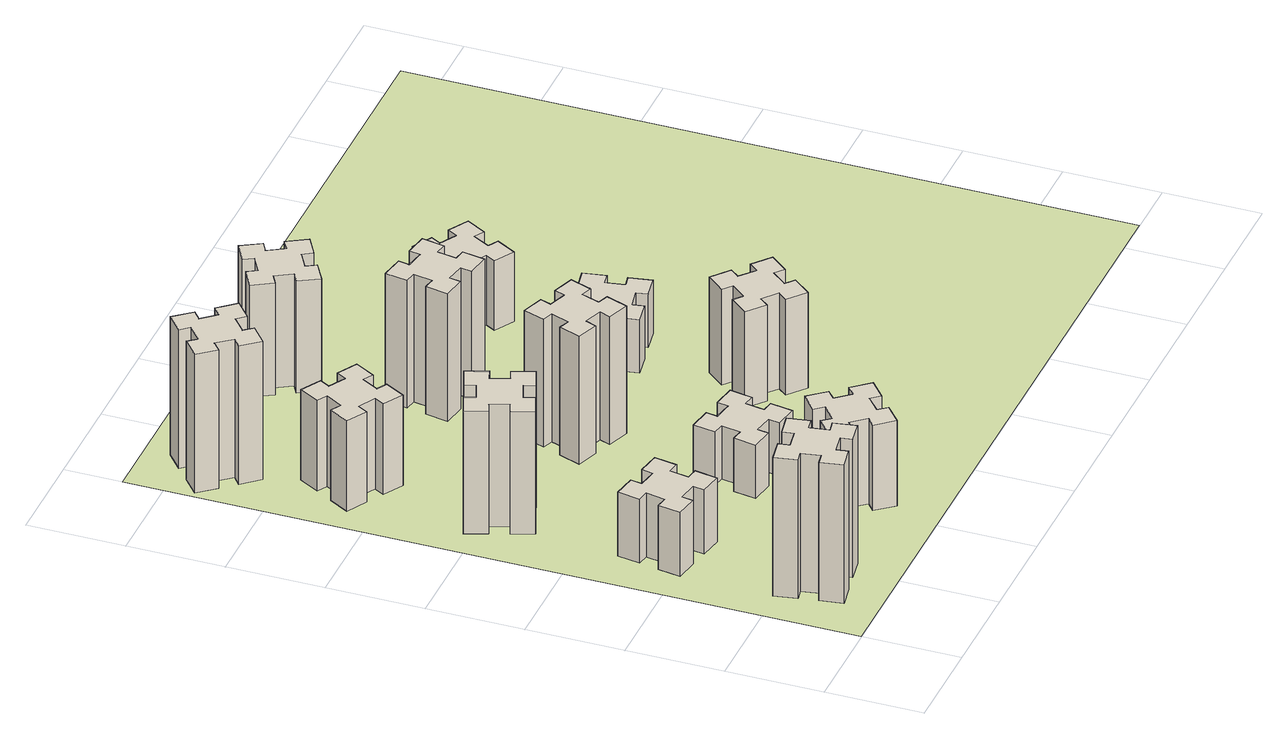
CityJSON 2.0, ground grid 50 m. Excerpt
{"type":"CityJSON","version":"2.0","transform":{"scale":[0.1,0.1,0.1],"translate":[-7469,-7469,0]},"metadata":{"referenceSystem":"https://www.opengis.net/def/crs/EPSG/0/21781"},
"CityObjects":{
"building1":{"type":"Building","attributes":{"class":"1000","function":"1000","usage":"1000","yearOfConstruction":2016,"roofType":"1000","measuredHeight":78,"storeysAboveGround":30,"storeysBelowGround":0},"geometry":[{"type":"Solid","lod":"1","boundaries":[[[[0,1,2,3,4,5,6,7,8,9,10,11,12,13,14,15,16,17,18,19]],[[17,16,20,21]],[[16,15,22,20]],[[15,14,23,22]],[[14,13,24,23]],[[13,12,25,24]],[[12,11,26,25]],[[11,10,27,26]],[[10,9,28,27]],[[9,8,29,28]],[[8,7,30,29]],[[7,6,31,30]],[[6,5,32,31]],[[5,4,33,32]],[[4,3,34,33]],[[3,2,35,34]],[[2,1,36,35]],[[1,0,37,36]],[[0,19,38,37]],[[19,18,39,38]],[[18,17,21,39]],[[24,25,26,27,28,29,30,31,32,33,34,35,36,37,38,39,21,20,22,23]]]]}]},
"building2":{"type":"Building","attributes":{"class":"1000","function":"1000","usage":"1000","yearOfConstruction":2016,"roofType":"1000","measuredHeight":36,"storeysAboveGround":30,"storeysBelowGround":0},"geometry":[{"type":"Solid","lod":"1","boundaries":[[[[40,41,42,43,44,45,46,47,48,49,50,51,52,53,54,55,56,57,58,59]],[[57,56,60,61]],[[56,55,62,60]],[[55,54,63,62]],[[54,53,64,63]],[[53,52,65,64]],[[52,51,66,65]],[[51,50,67,66]],[[50,49,68,67]],[[49,48,69,68]],[[48,47,70,69]],[[47,46,71,70]],[[46,45,72,71]],[[45,44,73,72]],[[44,43,74,73]],[[43,42,75,74]],[[42,41,76,75]],[[41,40,77,76]],[[40,59,78,77]],[[59,58,79,78]],[[58,57,61,79]],[[64,65,66,67,68,69,70,71,72,73,74,75,76,77,78,79,61,60,62,63]]]]}]},
"building3":{"type":"Building","attributes":{"class":"1000","function":"1000","usage":"1000","yearOfConstruction":2016,"roofType":"1000","measuredHeight":69,"storeysAboveGround":30,"storeysBelowGround":0},"geometry":[{"type":"Solid","lod":"1","boundaries":[[[[80,81,82,83,84,85,86,87,88,89,90,91,92,93,94,95,96,97,98,99]],[[97,96,100,101]],[[96,95,102,100]],[[95,94,103,102]],[[94,93,104,103]],[[93,92,105,104]],[[92,91,106,105]],[[91,90,107,106]],[[90,89,108,107]],[[89,88,109,108]],[[88,87,110,109]],[[87,86,111,110]],[[86,85,112,111]],[[85,84,113,112]],[[84,83,114,113]],[[83,82,115,114]],[[82,81,116,115]],[[81,80,117,116]],[[80,99,118,117]],[[99,98,119,118]],[[98,97,101,119]],[[104,105,106,107,108,109,110,111,112,113,114,115,116,117,118,119,101,100,102,103]]]]}]},
"building4":{"type":"Building","attributes":{"class":"1000","function":"1000","usage":"1000","yearOfConstruction":2016,"roofType":"1000","measuredHeight":51,"storeysAboveGround":30,"storeysBelowGround":0},"geometry":[{"type":"Solid","lod":"1","boundaries":[[[[120,121,122,123,124,125,126,127,128,129,130,131,132,133,134,135,136,137,138,139]],[[137,136,140,141]],[[136,135,142,140]],[[135,134,143,142]],[[134,133,144,143]],[[133,132,145,144]],[[132,131,146,145]],[[131,130,147,146]],[[130,129,148,147]],[[129,128,149,148]],[[128,127,150,149]],[[127,126,151,150]],[[126,125,152,151]],[[125,124,153,152]],[[124,123,154,153]],[[123,122,155,154]],[[122,121,156,155]],[[121,120,157,156]],[[120,139,158,157]],[[139,138,159,158]],[[138,137,141,159]],[[144,145,146,147,148,149,150,151,152,153,154,155,156,157,158,159,141,140,142,143]]]]}]},
"building5":{"type":"Building","attributes":{"class":"1000","function":"1000","usage":"1000","yearOfConstruction":2016,"roofType":"1000","measuredHeight":48,"storeysAboveGround":30,"storeysBelowGround":0},"geometry":[{"type":"Solid","lod":"1","boundaries":[[[[160,161,162,163,164,165,166,167,168,169,170,171,172,173,174,175,176,177,178,179]],[[177,176,180,181]],[[176,175,182,180]],[[175,174,183,182]],[[174,173,184,183]],[[173,172,185,184]],[[172,171,186,185]],[[171,170,187,186]],[[170,169,188,187]],[[169,168,189,188]],[[168,167,190,189]],[[167,166,191,190]],[[166,165,192,191]],[[165,164,193,192]],[[164,163,194,193]],[[163,162,195,194]],[[162,161,196,195]],[[161,160,197,196]],[[160,179,198,197]],[[179,178,199,198]],[[178,177,181,199]],[[184,185,186,187,188,189,190,191,192,193,194,195,196,197,198,199,181,180,182,183]]]]}]},
"building6":{"type":"Building","attributes":{"class":"1000","function":"1000","usage":"1000","yearOfConstruction":2016,"roofType":"1000","measuredHeight":78,"storeysAboveGround":30,"storeysBelowGround":0},"geometry":[{"type":"Solid","lod":"1","boundaries":[[[[200,201,202,203,204,205,206,207,208,209,210,211,212,213,214,215,216,217,218,219]],[[217,216,220,221]],[[216,215,222,220]],[[215,214,223,222]],[[214,213,224,223]],[[213,212,225,224]],[[212,211,226,225]],[[211,210,227,226]],[[210,209,228,227]],[[209,208,229,228]],[[208,207,230,229]],[[207,206,231,230]],[[206,205,232,231]],[[205,204,233,232]],[[204,203,234,233]],[[203,202,235,234]],[[202,201,236,235]],[[201,200,237,236]],[[200,219,238,237]],[[219,218,239,238]],[[218,217,221,239]],[[224,225,226,227,228,229,230,231,232,233,234,235,236,237,238,239,221,220,222,223]]]]}]},
"building7":{"type":"Building","attributes":{"class":"1000","function":"1000","usage":"1000","yearOfConstruction":2016,"roofType":"1000","measuredHeight":30,"storeysAboveGround":30,"storeysBelowGround":0},"geometry":[{"type":"Solid","lod":"1","boundaries":[[[[240,241,242,243,244,245,246,247,248,249,250,251,252,253,254,255,256,257,258,259]],[[257,256,260,261]],[[256,255,262,260]],[[255,254,263,262]],[[254,253,264,263]],[[253,252,265,264]],[[252,251,266,265]],[[251,250,267,266]],[[250,249,268,267]],[[249,248,269,268]],[[248,247,270,269]],[[247,246,271,270]],[[246,245,272,271]],[[245,244,273,272]],[[244,243,274,273]],[[243,242,275,274]],[[242,241,276,275]],[[241,240,277,276]],[[240,259,278,277]],[[259,258,279,278]],[[258,257,261,279]],[[264,265,266,267,268,269,270,271,272,273,274,275,276,277,278,279,261,260,262,263]]]]}]},
"building8":{"type":"Building","attributes":{"class":"1000","function":"1000","usage":"1000","yearOfConstruction":2016,"roofType":"1000","measuredHeight":72,"storeysAboveGround":30,"storeysBelowGround":0},"geometry":[{"type":"Solid","lod":"1","boundaries":[[[[280,281,282,283,284,285,286,287,288,289,290,291,292,293,294,295,296,297,298,299]],[[297,296,300,301]],[[296,295,302,300]],[[295,294,303,302]],[[294,293,304,303]],[[293,292,305,304]],[[292,291,306,305]],[[291,290,307,306]],[[290,289,308,307]],[[289,288,309,308]],[[288,287,310,309]],[[287,286,311,310]],[[286,285,312,311]],[[285,284,313,312]],[[284,283,314,313]],[[283,282,315,314]],[[282,281,316,315]],[[281,280,317,316]],[[280,299,318,317]],[[299,298,319,318]],[[298,297,301,319]],[[304,305,306,307,308,309,310,311,312,313,314,315,316,317,318,319,301,300,302,303]]]]}]},
"building9":{"type":"Building","attributes":{"class":"1000","function":"1000","usage":"1000","yearOfConstruction":2016,"roofType":"1000","measuredHeight":72,"storeysAboveGround":30,"storeysBelowGround":0},"geometry":[{"type":"Solid","lod":"1","boundaries":[[[[320,321,322,323,324,325,326,327,328,329,330,331,332,333,334,335,336,337,338,339]],[[337,336,340,341]],[[336,335,342,340]],[[335,334,343,342]],[[334,333,344,343]],[[333,332,345,344]],[[332,331,346,345]],[[331,330,347,346]],[[330,329,348,347]],[[329,328,349,348]],[[328,327,350,349]],[[327,326,351,350]],[[326,325,352,351]],[[325,324,353,352]],[[324,323,354,353]],[[323,322,355,354]],[[322,321,356,355]],[[321,320,357,356]],[[320,339,358,357]],[[339,338,359,358]],[[338,337,341,359]],[[344,345,346,347,348,349,350,351,352,353,354,355,356,357,358,359,341,340,342,343]]]]}]},
"building10":{"type":"Building","attributes":{"class":"1000","function":"1000","usage":"1000","yearOfConstruction":2016,"roofType":"1000","measuredHeight":63,"storeysAboveGround":30,"storeysBelowGround":0},"geometry":[{"type":"Solid","lod":"1","boundaries":[[[[360,361,362,363,364,365,366,367,368,369,370,371,372,373,374,375,376,377,378,379]],[[377,376,380,381]],[[376,375,382,380]],[[375,374,383,382]],[[374,373,384,383]],[[373,372,385,384]],[[372,371,386,385]],[[371,370,387,386]],[[370,369,388,387]],[[369,368,389,388]],[[368,367,390,389]],[[367,366,391,390]],[[366,365,392,391]],[[365,364,393,392]],[[364,363,394,393]],[[363,362,395,394]],[[362,361,396,395]],[[361,360,397,396]],[[360,379,398,397]],[[379,378,399,398]],[[378,377,381,399]],[[384,385,386,387,388,389,390,391,392,393,394,395,396,397,398,399,381,380,382,383]]]]}]},
"building11":{"type":"Building","attributes":{"class":"1000","function":"1000","usage":"1000","yearOfConstruction":2016,"roofType":"1000","measuredHeight":54,"storeysAboveGround":30,"storeysBelowGround":0},"geometry":[{"type":"Solid","lod":"1","boundaries":[[[[400,401,402,403,404,405,406,407,408,409,410,411,412,413,414,415,416,417,418,419]],[[417,416,420,421]],[[416,415,422,420]],[[415,414,423,422]],[[414,413,424,423]],[[413,412,425,424]],[[412,411,426,425]],[[411,410,427,426]],[[410,409,428,427]],[[409,408,429,428]],[[408,407,430,429]],[[407,406,431,430]],[[406,405,432,431]],[[405,404,433,432]],[[404,403,434,433]],[[403,402,435,434]],[[402,401,436,435]],[[401,400,437,436]],[[400,419,438,437]],[[419,418,439,438]],[[418,417,421,439]],[[424,425,426,427,428,429,430,431,432,433,434,435,436,437,438,439,421,420,422,423]]]]}]},
"building12":{"type":"Building","attributes":{"class":"1000","function":"1000","usage":"1000","yearOfConstruction":2016,"roofType":"1000","measuredHeight":30,"storeysAboveGround":30,"storeysBelowGround":0},"geometry":[{"type":"Solid","lod":"1","boundaries":[[[[440,441,442,443,444,445,446,447,448,449,450,451,452,453,454,455,456,457,458,459]],[[457,456,460,461]],[[456,455,462,460]],[[455,454,463,462]],[[454,453,464,463]],[[453,452,465,464]],[[452,451,466,465]],[[451,450,467,466]],[[450,449,468,467]],[[449,448,469,468]],[[448,447,470,469]],[[447,446,471,470]],[[446,445,472,471]],[[445,444,473,472]],[[444,443,474,473]],[[443,442,475,474]],[[442,441,476,475]],[[441,440,477,476]],[[440,459,478,477]],[[459,458,479,478]],[[458,457,461,479]],[[464,465,466,467,468,469,470,471,472,473,474,475,476,477,478,479,461,460,462,463]]]]}]},
"building13":{"type":"Building","attributes":{"class":"1000","function":"1000","usage":"1000","yearOfConstruction":2016,"roofType":"1000","measuredHeight":39,"storeysAboveGround":30,"storeysBelowGround":0},"geometry":[{"type":"Solid","lod":"1","boundaries":[[[[480,481,482,483,484,485,486,487,488,489,490,491,492,493,494,495,496,497,498,499]],[[497,496,500,501]],[[496,495,502,500]],[[495,494,503,502]],[[494,493,504,503]],[[493,492,505,504]],[[492,491,506,505]],[[491,490,507,506]],[[490,489,508,507]],[[489,488,509,508]],[[488,487,510,509]],[[487,486,511,510]],[[486,485,512,511]],[[485,484,513,512]],[[484,483,514,513]],[[483,482,515,514]],[[482,481,516,515]],[[481,480,517,516]],[[480,499,518,517]],[[499,498,519,518]],[[498,497,501,519]],[[504,505,506,507,508,509,510,511,512,513,514,515,516,517,518,519,501,500,502,503]]]]}]},
"landuse1":{"type":"LandUse","attributes":{"name":"plot1","function":"1010"},"geometry":[{"type":"MultiSurface","lod":"1","boundaries":[[[520,521,522,523]]]}]}
},
"vertices":[
[492,345,0],[475,444,0],[534,454,0],[513,572,0],[395,551,0],[405,492,0],[307,475,0],[297,534,0],[178,513,0],[199,395,0],[258,405,0],[276,307,0],[217,297,0],[237,178,0],[356,199,0],[345,258,0],[444,276,0],[454,217,0],[572,237,0],[551,356,0],[444,276,780],[454,217,780],[345,258,780],[356,199,780],[237,178,780],[217,297,780],[276,307,780],[258,405,780],[199,395,780],[178,513,780],[297,534,780],[307,475,780],[405,492,780],[395,551,780],[513,572,780],[534,454,780],[475,444,780],[492,345,780],[551,356,780],[572,237,780],
[307,1016,0],[405,998,0],[395,939,0],[513,918,0],[534,1037,0],[475,1047,0],[492,1145,0],[551,1135,0],[572,1253,0],[454,1274,0],[444,1215,0],[345,1232,0],[356,1291,0],[237,1312,0],[217,1194,0],[276,1184,0],[258,1085,0],[199,1096,0],[178,977,0],[297,957,0],[258,1085,360],[199,1096,360],[276,1184,360],[217,1194,360],[237,1312,360],[356,1291,360],[345,1232,360],[444,1215,360],[454,1274,360],[572,1253,360],[551,1135,360],[492,1145,360],[475,1047,360],[534,1037,360],[513,918,360],[395,939,360],[405,998,360],[307,1016,360],[297,957,360],[178,977,360],
[366,1835,0],[460,1869,0],[480,1813,0],[593,1854,0],[552,1967,0],[496,1946,0],[462,2040,0],[518,2060,0],[477,2173,0],[364,2132,0],[385,2076,0],[291,2042,0],[270,2098,0],[157,2057,0],[199,1944,0],[255,1965,0],[289,1871,0],[233,1850,0],[274,1737,0],[387,1779,0],[289,1871,690],[233,1850,690],[255,1965,690],[199,1944,690],[157,2057,690],[270,2098,690],[291,2042,690],[385,2076,690],[364,2132,690],[477,2173,690],[518,2060,690],[462,2040,690],[496,1946,690],[552,1967,690],[593,1854,690],[480,1813,690],[460,1869,690],[366,1835,690],[387,1779,690],[274,1737,690],
[446,2597,0],[496,2684,0],[548,2654,0],[608,2758,0],[504,2818,0],[474,2766,0],[387,2816,0],[417,2868,0],[313,2928,0],[253,2824,0],[305,2794,0],[255,2707,0],[203,2737,0],[143,2633,0],[247,2573,0],[277,2625,0],[364,2575,0],[334,2523,0],[438,2463,0],[498,2567,0],[364,2575,510],[334,2523,510],[277,2625,510],[247,2573,510],[143,2633,510],[203,2737,510],[255,2707,510],[305,2794,510],[253,2824,510],[313,2928,510],[417,2868,510],[387,2816,510],[474,2766,510],[504,2818,510],[608,2758,510],[548,2654,510],[496,2684,510],[446,2597,510],[498,2567,510],[438,2463,510],
[1232,508,0],[1167,584,0],[1213,623,0],[1136,715,0],[1044,638,0],[1083,592,0],[1006,527,0],[968,573,0],[876,496,0],[953,404,0],[999,443,0],[1063,366,0],[1017,328,0],[1094,236,0],[1186,313,0],[1148,359,0],[1224,423,0],[1263,377,0],[1355,454,0],[1278,546,0],[1224,423,480],[1263,377,480],[1148,359,480],[1186,313,480],[1094,236,480],[1017,328,480],[1063,366,480],[999,443,480],[953,404,480],[876,496,480],[968,573,480],[1006,527,480],[1083,592,480],[1044,638,480],[1136,715,480],[1213,623,480],[1167,584,480],[1232,508,480],[1278,546,480],[1355,454,480],
[308,3219,0],[384,3283,0],[423,3237,0],[515,3314,0],[438,3406,0],[392,3368,0],[327,3444,0],[373,3483,0],[296,3575,0],[204,3498,0],[243,3452,0],[166,3387,0],[128,3433,0],[36,3356,0],[113,3264,0],[159,3303,0],[223,3226,0],[177,3188,0],[254,3096,0],[346,3173,0],[223,3226,780],[177,3188,780],[159,3303,780],[113,3264,780],[36,3356,780],[128,3433,780],[166,3387,780],[243,3452,780],[204,3498,780],[296,3575,780],[373,3483,780],[327,3444,780],[392,3368,780],[438,3406,780],[515,3314,780],[423,3237,780],[384,3283,780],[308,3219,780],[346,3173,780],[254,3096,780],
[1016,1084,0],[998,985,0],[939,996,0],[918,877,0],[1037,857,0],[1047,916,0],[1145,898,0],[1135,839,0],[1253,818,0],[1274,937,0],[1215,947,0],[1232,1045,0],[1291,1035,0],[1312,1153,0],[1194,1174,0],[1184,1115,0],[1085,1132,0],[1096,1191,0],[977,1212,0],[957,1094,0],[1085,1132,300],[1096,1191,300],[1184,1115,300],[1194,1174,300],[1312,1153,300],[1291,1035,300],[1232,1045,300],[1215,947,300],[1274,937,300],[1253,818,300],[1135,839,300],[1145,898,300],[1047,916,300],[1037,857,300],[918,877,300],[939,996,300],[998,985,300],[1016,1084,300],[957,1094,300],[977,1212,300],
[1202,1771,0],[1236,1865,0],[1292,1844,0],[1333,1957,0],[1220,1998,0],[1200,1942,0],[1106,1976,0],[1127,2032,0],[1014,2073,0],[973,1960,0],[1029,1940,0],[995,1846,0],[939,1867,0],[897,1754,0],[1010,1713,0],[1031,1769,0],[1125,1735,0],[1104,1679,0],[1217,1637,0],[1258,1750,0],[1125,1735,720],[1104,1679,720],[1031,1769,720],[1010,1713,720],[897,1754,720],[939,1867,720],[995,1846,720],[1029,1940,720],[973,1960,720],[1014,2073,720],[1127,2032,720],[1106,1976,720],[1200,1942,720],[1220,1998,720],[1333,1957,720],[1292,1844,720],[1236,1865,720],[1202,1771,720],[1258,1750,720],[1217,1637,720],
[1315,2527,0],[1332,2625,0],[1391,2615,0],[1412,2733,0],[1294,2754,0],[1284,2695,0],[1185,2712,0],[1196,2771,0],[1077,2792,0],[1057,2674,0],[1116,2664,0],[1098,2565,0],[1039,2576,0],[1018,2457,0],[1137,2437,0],[1147,2496,0],[1245,2478,0],[1235,2419,0],[1353,2398,0],[1374,2517,0],[1245,2478,720],[1235,2419,720],[1147,2496,720],[1137,2437,720],[1018,2457,720],[1039,2576,720],[1098,2565,720],[1116,2664,720],[1057,2674,720],[1077,2792,720],[1196,2771,720],[1185,2712,720],[1284,2695,720],[1294,2754,720],[1412,2733,720],[1391,2615,720],[1332,2625,720],[1315,2527,720],[1374,2517,720],[1353,2398,720],
[1104,3456,0],[1017,3406,0],[987,3458,0],[883,3398,0],[943,3294,0],[995,3324,0],[1045,3237,0],[993,3207,0],[1053,3103,0],[1157,3163,0],[1127,3215,0],[1214,3265,0],[1244,3213,0],[1348,3273,0],[1288,3377,0],[1236,3347,0],[1186,3434,0],[1238,3464,0],[1178,3568,0],[1074,3508,0],[1186,3434,630],[1238,3464,630],[1236,3347,630],[1288,3377,630],[1348,3273,630],[1244,3213,630],[1214,3265,630],[1127,3215,630],[1157,3163,630],[1053,3103,630],[993,3207,630],[1045,3237,630],[995,3324,630],[943,3294,630],[883,3398,630],[987,3458,630],[1017,3406,630],[1104,3456,630],[1074,3508,630],[1178,3568,630],
[1746,1163,0],[1823,1099,0],[1784,1053,0],[1876,976,0],[1953,1068,0],[1907,1106,0],[1972,1183,0],[2018,1144,0],[2095,1236,0],[2003,1313,0],[1964,1267,0],[1888,1332,0],[1926,1378,0],[1834,1455,0],[1757,1363,0],[1803,1324,0],[1739,1248,0],[1693,1286,0],[1616,1194,0],[1708,1117,0],[1739,1248,540],[1693,1286,540],[1803,1324,540],[1757,1363,540],[1834,1455,540],[1926,1378,540],[1888,1332,540],[1964,1267,540],[2003,1313,540],[2095,1236,540],[2018,1144,540],[1972,1183,540],[1907,1106,540],[1953,1068,540],[1876,976,540],[1784,1053,540],[1823,1099,540],[1746,1163,540],[1708,1117,540],[1616,1194,540],
[1972,1925,0],[1955,2024,0],[2014,2034,0],[1993,2152,0],[1875,2131,0],[1885,2072,0],[1787,2055,0],[1777,2114,0],[1658,2093,0],[1679,1975,0],[1738,1985,0],[1756,1887,0],[1697,1877,0],[1717,1758,0],[1836,1779,0],[1825,1838,0],[1924,1856,0],[1934,1797,0],[2052,1817,0],[2031,1936,0],[1924,1856,300],[1934,1797,300],[1825,1838,300],[1836,1779,300],[1717,1758,300],[1697,1877,300],[1756,1887,300],[1738,1985,300],[1679,1975,300],[1658,2093,300],[1777,2114,300],[1787,2055,300],[1885,2072,300],[1875,2131,300],[1993,2152,300],[2014,2034,300],[1955,2024,300],[1972,1925,300],[2031,1936,300],[2052,1817,300],
[1926,2597,0],[1976,2684,0],[2028,2654,0],[2088,2758,0],[1984,2818,0],[1954,2766,0],[1867,2816,0],[1897,2868,0],[1793,2928,0],[1733,2824,0],[1785,2794,0],[1735,2707,0],[1683,2737,0],[1623,2633,0],[1727,2573,0],[1757,2625,0],[1844,2575,0],[1814,2523,0],[1918,2463,0],[1978,2567,0],[1844,2575,390],[1814,2523,390],[1757,2625,390],[1727,2573,390],[1623,2633,390],[1683,2737,390],[1735,2707,390],[1785,2794,390],[1733,2824,390],[1793,2928,390],[1897,2868,390],[1867,2816,390],[1954,2766,390],[1984,2818,390],[2088,2758,390],[2028,2654,390],[1976,2684,390],[1926,2597,390],[1978,2567,390],[1918,2463,390],
[5,3705,0],[3705,3705,0],[3705,5,0],[5,5,0]
]}
